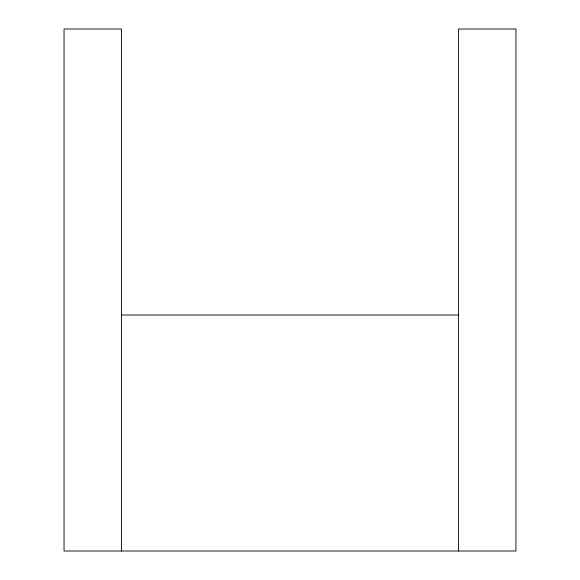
<?xml version="1.0" encoding="UTF-8"?>
<svg xmlns="http://www.w3.org/2000/svg" width="580" height="580" viewBox="0 0 580 580"><rect width="100%" height="100%" fill="white"/><g stroke="black" fill="none" stroke-linecap="round" stroke-linejoin="round"><path stroke-width="0.87" d="M121.445 315.02L458.555 315.02M458.555 551L458.555 29L515.946 29L515.946 551L64.054 551L64.054 29L121.445 29L121.445 551"/></g></svg>
